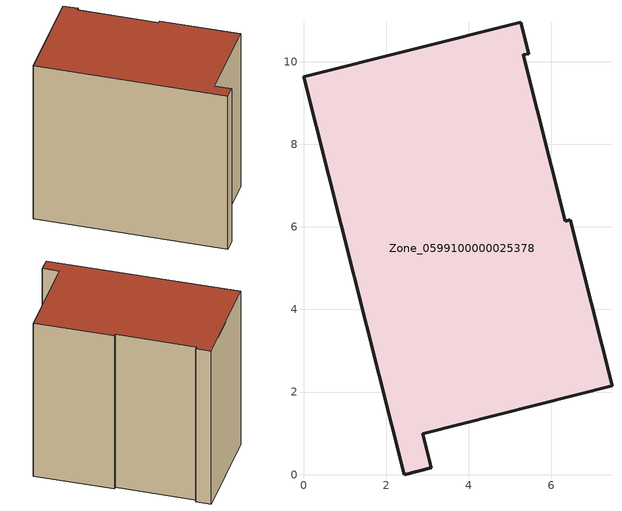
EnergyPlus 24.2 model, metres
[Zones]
Zone_0599100000025378
 floor ground (C_G): 2.44,0 0,9.63 5.26,10.95 5.45,10.2 5.32,10.16 6.33,6.14 6.46,6.17 7.47,2.15 2.88,0.99 3.09,0.17 z0
 wall outside (C_F): 6.33,6.14 5.32,10.16 5.45,10.2 5.26,10.95 0,9.63 2.44,0 3.09,0.17 2.88,0.99 7.47,2.15 6.46,6.17 6.33,6.14 z0:9.1
 roof outside (C_R): 0,9.63 2.44,0 3.09,0.17 2.88,0.99 7.47,2.15 6.46,6.17 6.33,6.14 5.32,10.16 5.45,10.2 5.26,10.95 z9.1
[BUILDING]
Pand.0599100000025378: North Axis=0; Terrain=City; Loads Convergence Tolerance Value=0.04; Temperature Convergence Tolerance Value=0.4; Solar Distribution=FullExterior; Maximum Number of Warmup Days=25; Minimum Number of Warmup Days=1
[Site:Location]
Rotterdam.The.Hague.AP_ZH_NLD Design_Conditions: Latitude=51.96; Longitude=4.45; Time Zone=1; Elevation=-4.5
[SITE:GROUNDTEMPERATURE:BUILDINGSURFACE]
18, 18, 18, 18, 18, 18, 18, 18, 18, 18, 18, 18
[MATERIAL] Thermal Absorptance=0.9; Solar Absorptance=0.7; Visible Absorptance=0.7
Name | Roughness | Thickness | Conductivity | Density | Specific Heat
G.TI.1975-1991 | MediumSmooth | 0.15 | 0.288461 | 540 | 1210
F.TI.1975-1991 | Rough | 0.3 | 0.230769 | 1920 | 840
R.TI.1975-1991 | MediumRough | 0.2 | 0.153846 | 1500 | 1000
[CONSTRUCTION]
C_G: G.TI.1975-1991
C_F: F.TI.1975-1991
C_R: R.TI.1975-1991
[ZONE]
Zone_0599100000025378: Type=1; Multiplier=1; Ceiling Height=Autocalculate; Volume=Autocalculate; Floor Area=autocalculate; Part of Total Floor Area=Yes
[ZONEINFILTRATION:DESIGNFLOWRATE]
Infil_Zone_0599100000025378: Zone or ZoneList or Space or SpaceList=Zone_0599100000025378; Schedule=AlwaysOn; Design Flow Rate Calculation Method=Flow/Area; Flow Rate per Floor Area=0.003; Constant Term Coefficient=1; Temperature Term Coefficient=0; Velocity Term Coefficient=0; Velocity Squared Term Coefficient=0
[HVACTEMPLATE:ZONE:IDEALLOADSAIRSYSTEM]
Zone_0599100000025378: Maximum Heating Supply Air Temperature=50; Minimum Cooling Supply Air Temperature=13; Maximum Heating Supply Air Humidity Ratio=0.0156; Minimum Cooling Supply Air Humidity Ratio=0.0077; Heating Limit=NoLimit; Cooling Limit=NoLimit; Dehumidification Control Type=ConstantSensibleHeatRatio; Cooling Sensible Heat Ratio=0.7; Dehumidification Setpoint=60; Humidification Control Type=None; Humidification Setpoint=30; Outdoor Air Method=None; Outdoor Air Flow Rate per Person=0.00944; Outdoor Air Flow Rate per Zone Floor Area=0; Outdoor Air Flow Rate per Zone=0; Demand Controlled Ventilation Type=None; Outdoor Air Economizer Type=NoEconomizer; Heat Recovery Type=None; Sensible Heat Recovery Effectiveness=0.7; Latent Heat Recovery Effectiveness=0.65
[ZONECONTROL:THERMOSTAT]
ThermostatControl_Zone_0599100000025378: Zone or ZoneList=Zone_0599100000025378; Control Type Schedule=DualSetpointControlType; Control 1=Thermostat_Zone_0599100000025378; Temperature Difference Between Cutout And Setpoint=0
[THERMOSTATSETPOINT:DUALSETPOINT]
Thermostat_Zone_0599100000025378: Heating Setpoint Temperature Schedule=HeatingSetpoint_Zone_0599100000025378; Cooling Setpoint Temperature Schedule=CoolingSetpoint_Zone_0599100000025378
[SCHEDULE:COMPACT]
HeatingSetpoint_Zone_0599100000025378: Through: 12/31, For: AllDays, Until: 24:00, 21
CoolingSetpoint_Zone_0599100000025378: Through: 12/31, For: AllDays, Until: 24:00, 24
DualSetpointControlType: Through: 12/31, For: AllDays, Until: 24:00, 4
AlwaysOn: Through: 12/31, For: AllDays, Until: 24:00, 1
